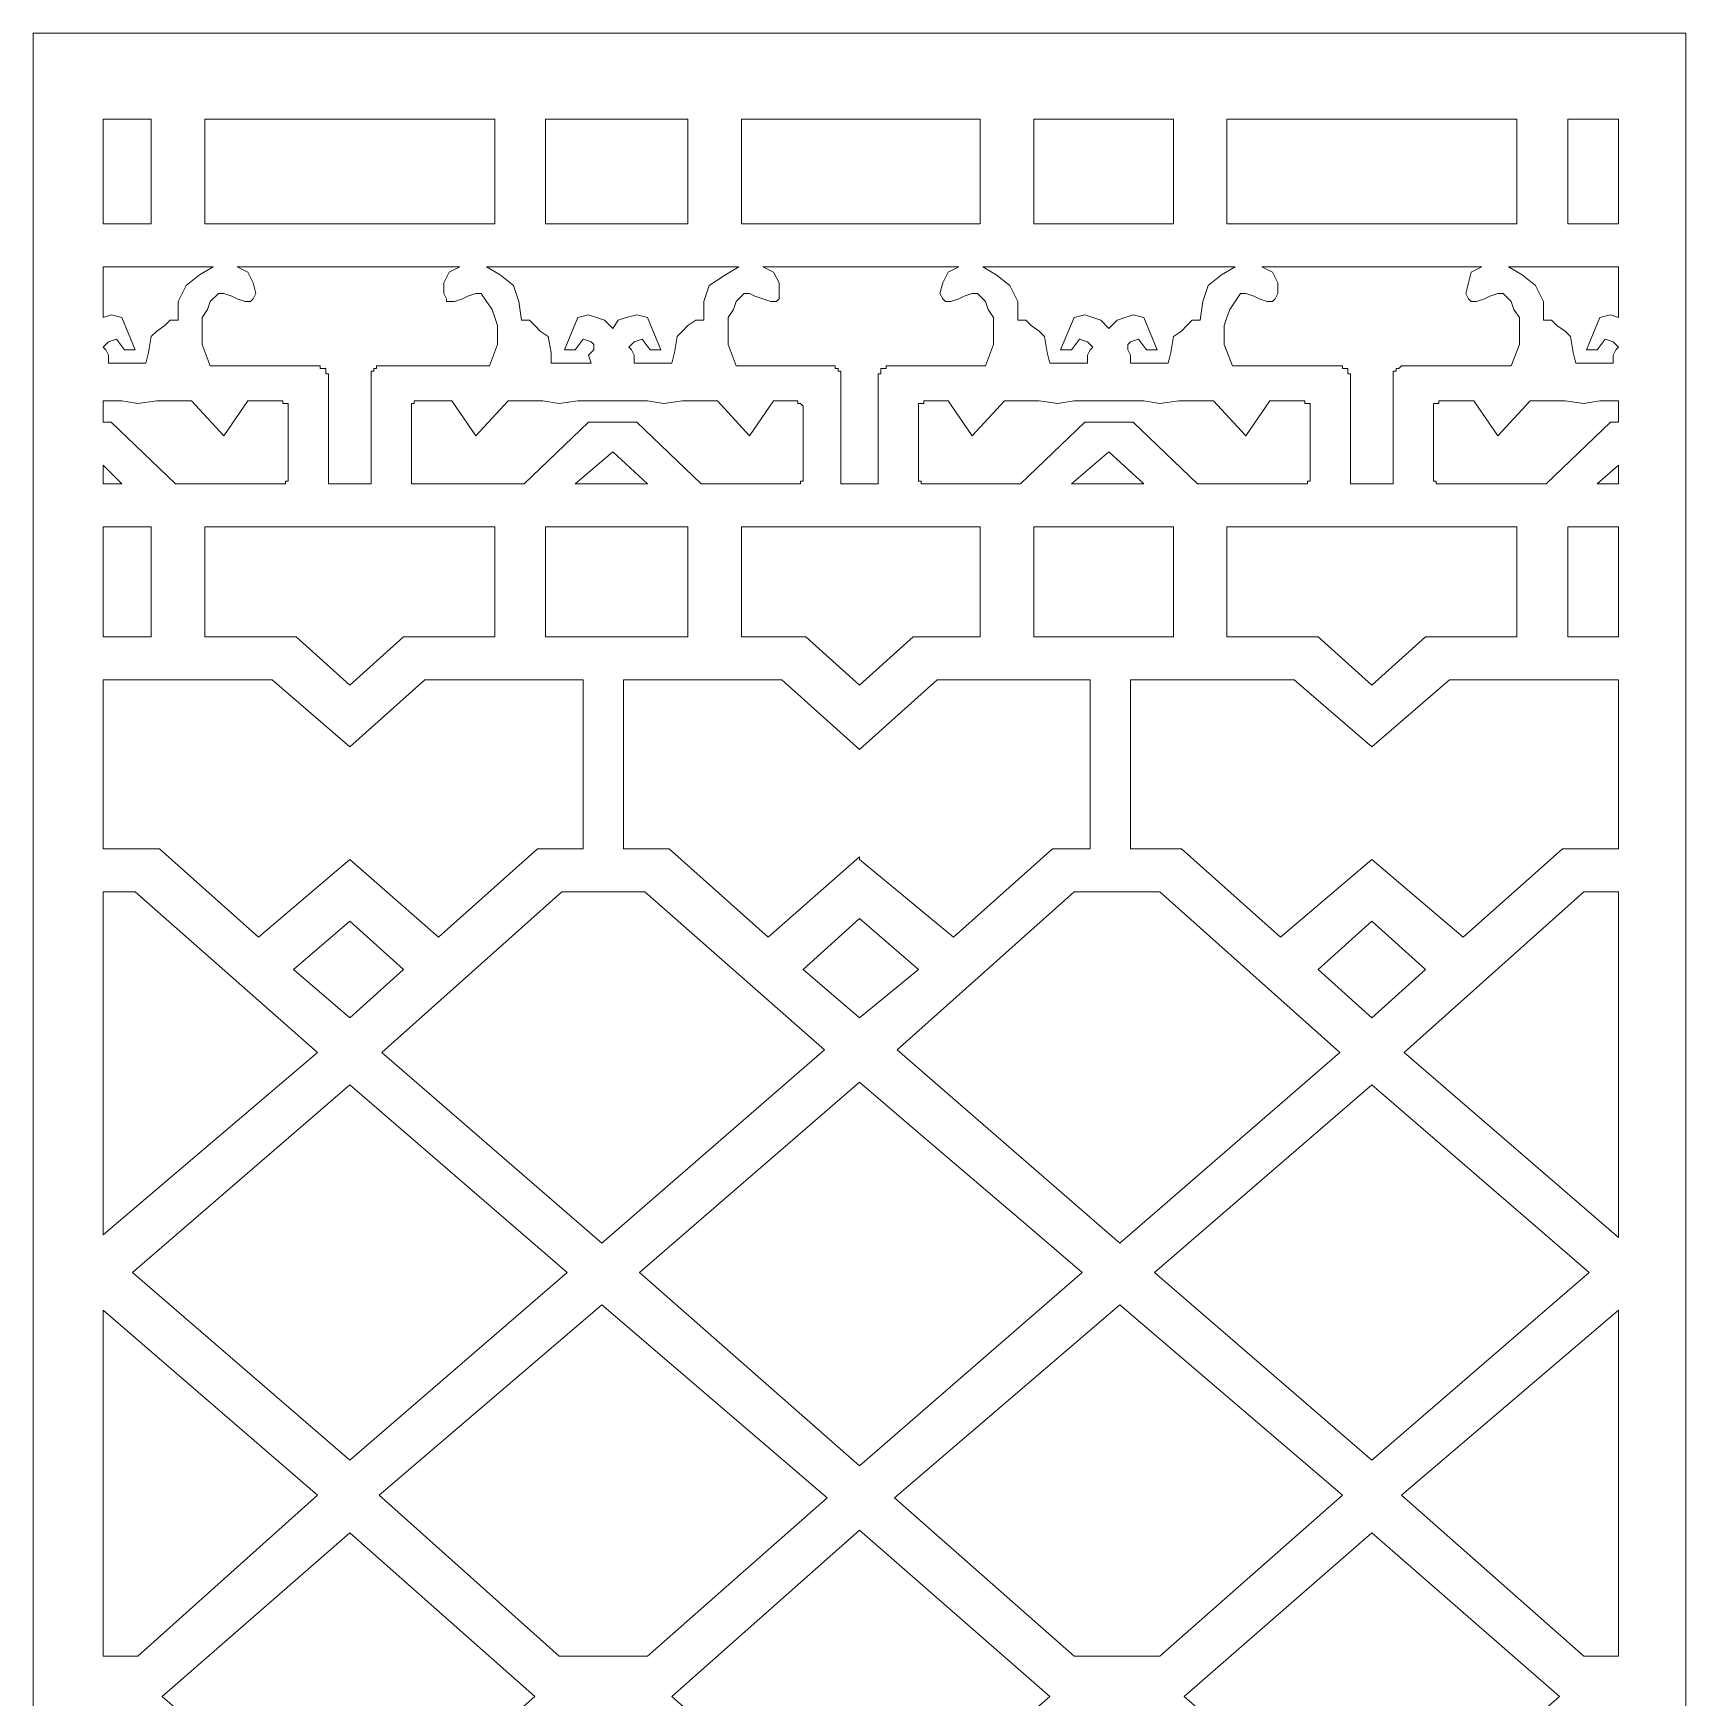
# Model space of a CAD drawing. Extents: x -66030 to 95157, y -13132 to 45879.
# Drawn here: x 49292 to 51698, y 34293 to 36716 of the extents above; entities that cross this region are included whole.
import ezdxf

# ---------------------------------------------------------------- set-up
doc = ezdxf.new("R2010")
doc.units = 0
doc.header["$LTSCALE"] = 100
doc.header["$MEASUREMENT"] = 0
doc.layers.get('0').update_dxf_attribs({"linetype": 'CONTINUOUS'})

msp = doc.modelspace()

# ---------------------------------------------------------------- linework, layer by layer
at = {"lineweight": 0}
for points in [[(51600.5, 36716.2), (51600.5, 36716.2), (51698.1, 36716.2), (51698.1, 31872.8), (51600.5, 31872.8), (51600.5, 31872.8), (51241.1, 31872.8), (51053.6, 31872.8), (50870.1, 31872.8), (50682.6, 31872.8), (50495.1, 31872.8), (50311.5, 31872.8), (50124, 31872.8), (49936.5, 31872.8), (49753, 31872.8), (49393.6, 31872.8), (49393.6, 31872.8), (49292.1, 31872.8), (49292.1, 36716.2), (49393.6, 36716.2), (49393.6, 36716.2), (50495.1, 36716.2), (50495.1, 36716.2), (51600.5, 36716.2)], [(49393.6, 36591.2), (49393.6, 36438.9), (49463.9, 36438.9), (49463.9, 36591.2), (49393.6, 36591.2)], [(49542, 36591.2), (49542, 36438.9), (49963.9, 36438.9), (49963.9, 36591.2), (49542, 36591.2)], [(50245.1, 36591.2), (50245.1, 36438.9), (50038.1, 36438.9), (50038.1, 36591.2), (50245.1, 36591.2)], [(50323.2, 36591.2), (50323.2, 36438.9), (50409.2, 36438.9), (50495.1, 36438.9), (50584.9, 36438.9), (50670.9, 36438.9), (50670.9, 36591.2), (50584.9, 36591.2), (50495.1, 36591.2), (50409.2, 36591.2), (50323.2, 36591.2)], [(50749, 36591.2), (50749, 36438.9), (50952.1, 36438.9), (50952.1, 36591.2), (50749, 36591.2)], [(51030.2, 36591.2), (51030.2, 36438.9), (51452.1, 36438.9), (51452.1, 36591.2), (51030.2, 36591.2)], [(51600.5, 36438.9), (51600.5, 36591.2), (51526.3, 36591.2), (51526.3, 36438.9), (51600.5, 36438.9)], [(49393.6, 36376.4), (49393.6, 36302.2), (49405.3, 36306.1), (49420.9, 36302.2), (49440.5, 36255.3), (49424.9, 36255.3), (49413.1, 36271), (49401.4, 36267), (49397.5, 36263.1), (49393.6, 36259.2), (49397.5, 36255.3), (49401.4, 36247.5), (49401.4, 36235.8), (49456.1, 36235.8), (49460, 36251.4), (49463.9, 36274.9), (49471.7, 36282.7), (49483.4, 36290.5), (49491.3, 36298.3), (49503, 36298.3), (49503, 36325.6), (49514.7, 36349.1), (49534.2, 36364.7), (49553.8, 36376.4), (49514.7, 36376.4), (49471.7, 36376.4), (49432.7, 36376.4), (49393.6, 36376.4)], [(49588.9, 36376.4), (49604.5, 36368.6), (49612.3, 36353), (49616.2, 36337.4), (49612.3, 36329.5), (49608.4, 36325.6), (49604.5, 36325.6), (49600.6, 36325.6), (49588.9, 36329.5), (49581.1, 36333.5), (49569.4, 36337.4), (49561.6, 36337.4), (49549.8, 36325.6), (49545.9, 36313.9), (49538.1, 36302.2), (49538.1, 36290.5), (49538.1, 36263.1), (49549.8, 36231.9), (49678.7, 36231.9), (49678.7, 36231.9), (49702.2, 36231.9), (49702.2, 36231.9), (49702.2, 36231.9), (49702.2, 36231.9), (49702.2, 36231.9), (49706.1, 36231.9), (49706.1, 36231.9), (49706.1, 36231.9), (49706.1, 36231.9), (49706.1, 36231.9), (49706.1, 36231.9), (49706.1, 36231.9), (49706.1, 36231.9), (49706.1, 36231.9), (49710, 36231.9), (49710, 36231.9), (49710, 36231.9), (49710, 36231.9), (49710, 36231.9), (49710, 36231.9), (49710, 36228), (49710, 36228), (49710, 36228), (49710, 36228), (49713.9, 36228), (49713.9, 36228), (49713.9, 36228), (49713.9, 36228), (49713.9, 36228), (49713.9, 36228), (49713.9, 36228), (49713.9, 36228), (49713.9, 36228), (49713.9, 36228), (49713.9, 36228), (49713.9, 36228), (49717.8, 36228), (49717.8, 36224.1), (49717.8, 36224.1), (49717.8, 36224.1), (49717.8, 36224.1), (49717.8, 36224.1), (49717.8, 36224.1), (49717.8, 36224.1), (49717.8, 36224.1), (49717.8, 36224.1), (49717.8, 36224.1), (49717.8, 36224.1), (49717.8, 36220.2), (49717.8, 36220.2), (49717.8, 36220.2), (49717.8, 36220.2), (49717.8, 36220.2), (49717.8, 36220.2), (49717.8, 36220.2), (49721.7, 36220.2), (49721.7, 36220.2), (49721.7, 36220.2), (49721.7, 36216.3), (49721.7, 36216.3), (49721.7, 36216.3), (49721.7, 36216.3), (49721.7, 36216.3), (49721.7, 36216.3), (49721.7, 36216.3), (49721.7, 36216.3), (49721.7, 36060), (49784.2, 36060), (49784.2, 36216.3), (49784.2, 36216.3), (49784.2, 36216.3), (49784.2, 36216.3), (49784.2, 36216.3), (49784.2, 36216.3), (49784.2, 36216.3), (49784.2, 36216.3), (49784.2, 36220.2), (49784.2, 36220.2), (49784.2, 36220.2), (49784.2, 36220.2), (49784.2, 36220.2), (49784.2, 36220.2), (49784.2, 36220.2), (49784.2, 36220.2), (49784.2, 36220.2), (49784.2, 36220.2), (49784.2, 36224.1), (49784.2, 36224.1), (49784.2, 36224.1), (49784.2, 36224.1), (49784.2, 36224.1), (49784.2, 36224.1), (49788.1, 36224.1), (49788.1, 36224.1), (49788.1, 36224.1), (49788.1, 36224.1), (49788.1, 36224.1), (49788.1, 36228), (49788.1, 36228), (49788.1, 36228), (49788.1, 36228), (49788.1, 36228), (49788.1, 36228), (49788.1, 36228), (49788.1, 36228), (49792, 36228), (49792, 36228), (49792, 36228), (49792, 36228), (49792, 36228), (49792, 36228), (49792, 36228), (49792, 36228), (49792, 36231.9), (49792, 36231.9), (49795.9, 36231.9), (49795.9, 36231.9), (49795.9, 36231.9), (49795.9, 36231.9), (49795.9, 36231.9), (49795.9, 36231.9), (49795.9, 36231.9), (49795.9, 36231.9), (49795.9, 36231.9), (49799.8, 36231.9), (49799.8, 36231.9), (49799.8, 36231.9), (49799.8, 36231.9), (49799.8, 36231.9), (49799.8, 36231.9), (49799.8, 36231.9), (49799.8, 36231.9), (49799.8, 36231.9), (49827.2, 36231.9), (49827.2, 36231.9), (49858.4, 36231.9), (49893.6, 36231.9), (49924.8, 36231.9), (49956.1, 36231.9), (49967.8, 36263.1), (49967.8, 36290.5), (49963.9, 36302.2), (49960, 36313.9), (49952.2, 36325.6), (49944.3, 36337.4), (49936.5, 36337.4), (49924.8, 36333.5), (49917, 36329.5), (49905.3, 36325.6), (49901.4, 36325.6), (49893.6, 36325.6), (49893.6, 36329.5), (49889.7, 36337.4), (49889.7, 36353), (49897.5, 36368.6), (49913.1, 36376.4), (49835, 36376.4), (49753, 36376.4), (49670.9, 36376.4), (49588.9, 36376.4)], [(49952.2, 36376.4), (49971.7, 36364.7), (49991.2, 36349.1), (49999, 36325.6), (50002.9, 36298.3), (50014.7, 36298.3), (50022.5, 36290.5), (50030.3, 36282.7), (50042, 36274.9), (50045.9, 36251.4), (50045.9, 36235.8), (50104.5, 36235.8), (50100.6, 36247.5), (50108.4, 36255.3), (50108.4, 36259.2), (50108.4, 36263.1), (50104.5, 36267), (50092.8, 36271), (50081.1, 36255.3), (50065.4, 36255.3), (50085, 36302.2), (50100.6, 36306.1), (50112.3, 36302.2), (50124, 36298.3), (50135.7, 36286.6), (50143.6, 36298.3), (50155.3, 36302.2), (50170.9, 36306.1), (50186.5, 36302.2), (50206, 36255.3), (50190.4, 36255.3), (50178.7, 36271), (50167, 36267), (50163.1, 36263.1), (50159.2, 36259.2), (50163.1, 36255.3), (50167, 36247.5), (50167, 36235.8), (50221.7, 36235.8), (50225.6, 36251.4), (50229.5, 36274.9), (50237.3, 36282.7), (50245.1, 36290.5), (50256.8, 36298.3), (50268.5, 36298.3), (50268.5, 36325.6), (50276.4, 36349.1), (50299.8, 36364.7), (50319.3, 36376.4), (50225.6, 36376.4), (50135.7, 36376.4), (50042, 36376.4), (49952.2, 36376.4)], [(50354.5, 36376.4), (50370.1, 36368.6), (50377.9, 36353), (50377.9, 36337.4), (50377.9, 36329.5), (50374, 36325.6), (50370.1, 36325.6), (50366.2, 36325.6), (50354.5, 36329.5), (50342.8, 36333.5), (50334.9, 36337.4), (50327.1, 36337.4), (50315.4, 36325.6), (50311.5, 36313.9), (50303.7, 36302.2), (50303.7, 36290.5), (50303.7, 36263.1), (50315.4, 36231.9), (50370.1, 36231.9), (50428.7, 36231.9), (50428.7, 36231.9), (50452.1, 36231.9), (50452.1, 36231.9), (50452.1, 36231.9), (50452.1, 36231.9), (50452.1, 36231.9), (50452.1, 36231.9), (50452.1, 36231.9), (50456, 36231.9), (50456, 36231.9), (50456, 36231.9), (50456, 36231.9), (50456, 36231.9), (50456, 36231.9), (50456, 36231.9), (50456, 36231.9), (50456, 36231.9), (50459.9, 36231.9), (50459.9, 36231.9), (50459.9, 36231.9), (50459.9, 36231.9), (50459.9, 36228), (50459.9, 36228), (50459.9, 36228), (50459.9, 36228), (50459.9, 36228), (50459.9, 36228), (50463.8, 36228), (50463.8, 36228), (50463.8, 36228), (50463.8, 36228), (50463.8, 36228), (50463.8, 36228), (50463.8, 36228), (50463.8, 36228), (50463.8, 36228), (50463.8, 36228), (50463.8, 36224.1), (50463.8, 36224.1), (50467.7, 36224.1), (50467.7, 36224.1), (50467.7, 36224.1), (50467.7, 36224.1), (50467.7, 36224.1), (50467.7, 36224.1), (50467.7, 36224.1), (50467.7, 36224.1), (50467.7, 36224.1), (50467.7, 36224.1), (50467.7, 36220.2), (50467.7, 36220.2), (50467.7, 36220.2), (50467.7, 36220.2), (50467.7, 36220.2), (50467.7, 36220.2), (50467.7, 36220.2), (50467.7, 36220.2), (50467.7, 36220.2), (50467.7, 36220.2), (50467.7, 36216.3), (50467.7, 36216.3), (50467.7, 36216.3), (50467.7, 36216.3), (50467.7, 36216.3), (50467.7, 36216.3), (50467.7, 36216.3), (50467.7, 36216.3), (50467.7, 36060), (50495.1, 36060), (50522.4, 36060), (50522.4, 36216.3), (50522.4, 36216.3), (50522.4, 36216.3), (50522.4, 36216.3), (50522.4, 36216.3), (50522.4, 36216.3), (50522.4, 36216.3), (50522.4, 36216.3), (50522.4, 36220.2), (50522.4, 36220.2), (50522.4, 36220.2), (50522.4, 36220.2), (50522.4, 36220.2), (50522.4, 36220.2), (50522.4, 36220.2), (50522.4, 36220.2), (50526.3, 36220.2), (50526.3, 36220.2), (50526.3, 36224.1), (50526.3, 36224.1), (50526.3, 36224.1), (50526.3, 36224.1), (50526.3, 36224.1), (50526.3, 36224.1), (50526.3, 36224.1), (50526.3, 36224.1), (50526.3, 36224.1), (50526.3, 36224.1), (50526.3, 36224.1), (50526.3, 36228), (50526.3, 36228), (50526.3, 36228), (50530.2, 36228), (50530.2, 36228), (50530.2, 36228), (50530.2, 36228), (50530.2, 36228), (50530.2, 36228), (50530.2, 36228), (50530.2, 36228), (50530.2, 36228), (50530.2, 36228), (50530.2, 36228), (50534.1, 36228), (50534.1, 36228), (50534.1, 36231.9), (50534.1, 36231.9), (50534.1, 36231.9), (50534.1, 36231.9), (50534.1, 36231.9), (50534.1, 36231.9), (50534.1, 36231.9), (50534.1, 36231.9), (50538.1, 36231.9), (50538.1, 36231.9), (50538.1, 36231.9), (50538.1, 36231.9), (50538.1, 36231.9), (50538.1, 36231.9), (50538.1, 36231.9), (50538.1, 36231.9), (50542, 36231.9), (50542, 36231.9), (50542, 36231.9), (50542, 36231.9), (50565.4, 36231.9), (50565.4, 36231.9), (50678.7, 36231.9), (50690.4, 36263.1), (50690.4, 36290.5), (50690.4, 36302.2), (50682.6, 36313.9), (50678.7, 36325.6), (50667, 36337.4), (50659.1, 36337.4), (50647.4, 36333.5), (50639.6, 36329.5), (50627.9, 36325.6), (50624, 36325.6), (50620.1, 36325.6), (50616.2, 36329.5), (50612.3, 36337.4), (50616.2, 36353), (50624, 36368.6), (50639.6, 36376.4), (50565.4, 36376.4), (50495.1, 36376.4), (50424.8, 36376.4), (50354.5, 36376.4)], [(50674.8, 36376.4), (50694.3, 36364.7), (50713.8, 36349.1), (50725.5, 36325.6), (50725.5, 36298.3), (50737.3, 36298.3), (50745.1, 36290.5), (50756.8, 36282.7), (50764.6, 36274.9), (50768.5, 36251.4), (50772.4, 36235.8), (50827.1, 36235.8), (50827.1, 36247.5), (50831, 36255.3), (50834.9, 36259.2), (50831, 36263.1), (50827.1, 36267), (50815.4, 36271), (50803.7, 36255.3), (50788, 36255.3), (50807.6, 36302.2), (50823.2, 36306.1), (50834.9, 36302.2), (50846.6, 36298.3), (50858.3, 36286.6), (50870.1, 36298.3), (50881.8, 36302.2), (50893.5, 36306.1), (50909.1, 36302.2), (50928.7, 36255.3), (50913, 36255.3), (50901.3, 36271), (50889.6, 36267), (50885.7, 36263.1), (50885.7, 36259.2), (50885.7, 36255.3), (50889.6, 36247.5), (50889.6, 36235.8), (50944.3, 36235.8), (50948.2, 36251.4), (50952.1, 36274.9), (50963.8, 36282.7), (50971.6, 36290.5), (50979.4, 36298.3), (50991.1, 36298.3), (50995.1, 36325.6), (51002.9, 36349.1), (51022.4, 36364.7), (51041.9, 36376.4), (50952.1, 36376.4), (50858.3, 36376.4), (50768.5, 36376.4), (50674.8, 36376.4)], [(51081, 36376.4), (51096.6, 36368.6), (51104.4, 36353), (51104.4, 36337.4), (51100.5, 36329.5), (51096.6, 36325.6), (51092.7, 36325.6), (51088.8, 36325.6), (51077.1, 36329.5), (51069.3, 36333.5), (51057.5, 36337.4), (51049.7, 36337.4), (51041.9, 36325.6), (51034.1, 36313.9), (51030.2, 36302.2), (51026.3, 36290.5), (51026.3, 36263.1), (51038, 36231.9), (51166.9, 36231.9), (51166.9, 36231.9), (51190.4, 36231.9), (51190.4, 36231.9), (51190.4, 36231.9), (51194.3, 36231.9), (51194.3, 36231.9), (51194.3, 36231.9), (51194.3, 36231.9), (51194.3, 36231.9), (51194.3, 36231.9), (51194.3, 36231.9), (51194.3, 36231.9), (51194.3, 36231.9), (51198.2, 36231.9), (51198.2, 36231.9), (51198.2, 36231.9), (51198.2, 36231.9), (51198.2, 36231.9), (51198.2, 36231.9), (51198.2, 36231.9), (51198.2, 36231.9), (51198.2, 36228), (51202.1, 36228), (51202.1, 36228), (51202.1, 36228), (51202.1, 36228), (51202.1, 36228), (51202.1, 36228), (51202.1, 36228), (51202.1, 36228), (51202.1, 36228), (51202.1, 36228), (51202.1, 36228), (51206, 36228), (51206, 36228), (51206, 36228), (51206, 36228), (51206, 36228), (51206, 36224.1), (51206, 36224.1), (51206, 36224.1), (51206, 36224.1), (51206, 36224.1), (51206, 36224.1), (51206, 36224.1), (51206, 36224.1), (51206, 36224.1), (51206, 36224.1), (51206, 36224.1), (51206, 36220.2), (51209.9, 36220.2), (51209.9, 36220.2), (51209.9, 36220.2), (51209.9, 36220.2), (51209.9, 36220.2), (51209.9, 36220.2), (51209.9, 36220.2), (51209.9, 36220.2), (51209.9, 36220.2), (51209.9, 36216.3), (51209.9, 36216.3), (51209.9, 36216.3), (51209.9, 36216.3), (51209.9, 36216.3), (51209.9, 36216.3), (51209.9, 36216.3), (51209.9, 36216.3), (51209.9, 36060), (51272.4, 36060), (51272.4, 36216.3), (51272.4, 36216.3), (51272.4, 36216.3), (51272.4, 36216.3), (51272.4, 36216.3), (51272.4, 36216.3), (51272.4, 36216.3), (51272.4, 36216.3), (51272.4, 36220.2), (51272.4, 36220.2), (51272.4, 36220.2), (51272.4, 36220.2), (51272.4, 36220.2), (51272.4, 36220.2), (51272.4, 36220.2), (51272.4, 36220.2), (51272.4, 36220.2), (51272.4, 36220.2), (51272.4, 36224.1), (51276.3, 36224.1), (51276.3, 36224.1), (51276.3, 36224.1), (51276.3, 36224.1), (51276.3, 36224.1), (51276.3, 36224.1), (51276.3, 36224.1), (51276.3, 36224.1), (51276.3, 36224.1), (51276.3, 36224.1), (51276.3, 36228), (51276.3, 36228), (51276.3, 36228), (51276.3, 36228), (51276.3, 36228), (51280.2, 36228), (51280.2, 36228), (51280.2, 36228), (51280.2, 36228), (51280.2, 36228), (51280.2, 36228), (51280.2, 36228), (51280.2, 36228), (51280.2, 36228), (51280.2, 36228), (51280.2, 36228), (51284.1, 36231.9), (51284.1, 36231.9), (51284.1, 36231.9), (51284.1, 36231.9), (51284.1, 36231.9), (51284.1, 36231.9), (51284.1, 36231.9), (51284.1, 36231.9), (51284.1, 36231.9), (51288, 36231.9), (51288, 36231.9), (51288, 36231.9), (51288, 36231.9), (51288, 36231.9), (51288, 36231.9), (51288, 36231.9), (51288, 36231.9), (51288, 36231.9), (51288, 36231.9), (51288, 36231.9), (51315.3, 36231.9), (51315.3, 36231.9), (51346.6, 36231.9), (51381.7, 36231.9), (51413, 36231.9), (51444.2, 36231.9), (51456, 36263.1), (51456, 36290.5), (51456, 36302.2), (51448.1, 36313.9), (51444.2, 36325.6), (51432.5, 36337.4), (51424.7, 36337.4), (51413, 36333.5), (51405.2, 36329.5), (51393.5, 36325.6), (51389.6, 36325.6), (51385.7, 36325.6), (51381.7, 36329.5), (51377.8, 36337.4), (51381.7, 36353), (51385.7, 36368.6), (51401.3, 36376.4), (51323.2, 36376.4), (51241.1, 36376.4), (51159.1, 36376.4), (51081, 36376.4)], [(51600.5, 36302.2), (51600.5, 36376.4), (51561.4, 36376.4), (51518.5, 36376.4), (51479.4, 36376.4), (51440.3, 36376.4), (51459.9, 36364.7), (51479.4, 36349.1), (51491.1, 36325.6), (51491.1, 36298.3), (51502.8, 36298.3), (51510.6, 36290.5), (51522.4, 36282.7), (51530.2, 36274.9), (51534.1, 36251.4), (51538, 36235.8), (51592.7, 36235.8), (51592.7, 36247.5), (51596.6, 36255.3), (51600.5, 36259.2), (51596.6, 36263.1), (51592.7, 36267), (51580.9, 36271), (51569.2, 36255.3), (51553.6, 36255.3), (51573.1, 36302.2), (51588.8, 36306.1), (51600.5, 36302.2)], [(49393.6, 36181.1), (49393.6, 36149.9), (49405.3, 36149.9), (49499.1, 36060), (49647.5, 36060), (49647.5, 36060), (49647.5, 36060), (49647.5, 36060), (49647.5, 36060), (49651.4, 36060), (49651.4, 36060), (49651.4, 36060), (49651.4, 36060), (49651.4, 36060), (49651.4, 36060), (49651.4, 36060), (49651.4, 36060), (49651.4, 36060), (49651.4, 36060), (49651.4, 36060), (49655.3, 36060), (49655.3, 36060), (49655.3, 36060), (49655.3, 36060), (49655.3, 36060), (49655.3, 36060), (49655.3, 36060), (49655.3, 36060), (49655.3, 36060), (49655.3, 36060), (49655.3, 36060), (49655.3, 36060), (49655.3, 36060), (49659.2, 36060), (49659.2, 36060), (49659.2, 36060), (49659.2, 36060), (49659.2, 36060), (49659.2, 36060), (49659.2, 36060), (49659.2, 36060), (49659.2, 36063.9), (49659.2, 36063.9), (49659.2, 36063.9), (49659.2, 36063.9), (49659.2, 36063.9), (49659.2, 36063.9), (49659.2, 36063.9), (49659.2, 36063.9), (49659.2, 36063.9), (49659.2, 36063.9), (49659.2, 36063.9), (49663.1, 36063.9), (49663.1, 36063.9), (49663.1, 36063.9), (49663.1, 36063.9), (49663.1, 36063.9), (49663.1, 36063.9), (49663.1, 36063.9), (49663.1, 36063.9), (49663.1, 36063.9), (49663.1, 36063.9), (49663.1, 36063.9), (49663.1, 36063.9), (49663.1, 36063.9), (49663.1, 36063.9), (49663.1, 36063.9), (49663.1, 36067.8), (49663.1, 36067.8), (49663.1, 36173.3), (49663.1, 36173.3), (49663.1, 36173.3), (49663.1, 36173.3), (49663.1, 36173.3), (49663.1, 36173.3), (49663.1, 36173.3), (49663.1, 36173.3), (49663.1, 36173.3), (49663.1, 36173.3), (49663.1, 36173.3), (49663.1, 36177.2), (49663.1, 36177.2), (49663.1, 36177.2), (49663.1, 36177.2), (49663.1, 36177.2), (49663.1, 36177.2), (49659.2, 36177.2), (49659.2, 36177.2), (49659.2, 36177.2), (49659.2, 36177.2), (49659.2, 36177.2), (49659.2, 36177.2), (49659.2, 36177.2), (49659.2, 36177.2), (49659.2, 36177.2), (49659.2, 36177.2), (49659.2, 36177.2), (49659.2, 36177.2), (49659.2, 36177.2), (49659.2, 36177.2), (49659.2, 36177.2), (49659.2, 36177.2), (49659.2, 36177.2), (49659.2, 36177.2), (49659.2, 36177.2), (49655.3, 36177.2), (49655.3, 36177.2), (49655.3, 36177.2), (49655.3, 36177.2), (49655.3, 36177.2), (49655.3, 36177.2), (49655.3, 36181.1), (49655.3, 36181.1), (49655.3, 36181.1), (49655.3, 36181.1), (49655.3, 36181.1), (49655.3, 36181.1), (49655.3, 36181.1), (49651.4, 36181.1), (49651.4, 36181.1), (49651.4, 36181.1), (49651.4, 36181.1), (49651.4, 36181.1), (49651.4, 36181.1), (49651.4, 36181.1), (49651.4, 36181.1), (49651.4, 36181.1), (49651.4, 36181.1), (49651.4, 36181.1), (49647.5, 36181.1), (49647.5, 36181.1), (49647.5, 36181.1), (49647.5, 36181.1), (49647.5, 36181.1), (49647.5, 36181.1), (49643.6, 36181.1), (49624.1, 36181.1), (49604.5, 36181.1), (49569.4, 36130.3), (49522.5, 36181.1), (49495.2, 36181.1), (49471.7, 36181.1), (49444.4, 36177.2), (49420.9, 36181.1), (49409.2, 36181.1), (49393.6, 36181.1)], [(50370.1, 36181.1), (50334.9, 36130.3), (50288.1, 36181.1), (50237.3, 36181.1), (50210, 36177.2), (50186.5, 36181.1), (50085, 36181.1), (50057.6, 36177.2), (50034.2, 36181.1), (49983.4, 36181.1), (49936.5, 36130.3), (49901.4, 36181.1), (49874, 36181.1), (49874, 36181.1), (49874, 36181.1), (49870.1, 36181.1), (49870.1, 36181.1), (49870.1, 36181.1), (49866.2, 36181.1), (49866.2, 36181.1), (49866.2, 36181.1), (49866.2, 36181.1), (49862.3, 36181.1), (49862.3, 36181.1), (49862.3, 36181.1), (49862.3, 36181.1), (49858.4, 36181.1), (49858.4, 36181.1), (49858.4, 36181.1), (49854.5, 36181.1), (49854.5, 36181.1), (49854.5, 36181.1), (49854.5, 36181.1), (49854.5, 36181.1), (49854.5, 36181.1), (49854.5, 36181.1), (49854.5, 36181.1), (49854.5, 36181.1), (49854.5, 36181.1), (49850.6, 36181.1), (49850.6, 36181.1), (49850.6, 36181.1), (49850.6, 36181.1), (49850.6, 36181.1), (49850.6, 36181.1), (49850.6, 36181.1), (49850.6, 36181.1), (49850.6, 36181.1), (49850.6, 36181.1), (49850.6, 36181.1), (49850.6, 36181.1), (49846.7, 36181.1), (49846.7, 36177.2), (49846.7, 36177.2), (49846.7, 36177.2), (49846.7, 36177.2), (49846.7, 36177.2), (49846.7, 36177.2), (49846.7, 36177.2), (49846.7, 36177.2), (49846.7, 36177.2), (49846.7, 36177.2), (49846.7, 36177.2), (49846.7, 36177.2), (49846.7, 36177.2), (49842.8, 36177.2), (49842.8, 36177.2), (49842.8, 36177.2), (49842.8, 36177.2), (49842.8, 36177.2), (49842.8, 36177.2), (49842.8, 36177.2), (49842.8, 36177.2), (49842.8, 36177.2), (49842.8, 36177.2), (49842.8, 36177.2), (49842.8, 36177.2), (49842.8, 36177.2), (49842.8, 36177.2), (49842.8, 36177.2), (49842.8, 36177.2), (49842.8, 36177.2), (49842.8, 36177.2), (49842.8, 36173.3), (49842.8, 36173.3), (49842.8, 36173.3), (49842.8, 36173.3), (49842.8, 36173.3), (49842.8, 36173.3), (49842.8, 36173.3), (49842.8, 36173.3), (49842.8, 36173.3), (49842.8, 36173.3), (49842.8, 36173.3), (49842.8, 36067.8), (49842.8, 36067.8), (49842.8, 36063.9), (49842.8, 36063.9), (49842.8, 36063.9), (49842.8, 36063.9), (49842.8, 36063.9), (49842.8, 36063.9), (49842.8, 36063.9), (49842.8, 36063.9), (49842.8, 36063.9), (49842.8, 36063.9), (49842.8, 36063.9), (49842.8, 36063.9), (49842.8, 36063.9), (49842.8, 36063.9), (49842.8, 36063.9), (49842.8, 36063.9), (49842.8, 36063.9), (49842.8, 36063.9), (49842.8, 36063.9), (49842.8, 36063.9), (49842.8, 36063.9), (49842.8, 36063.9), (49842.8, 36063.9), (49842.8, 36063.9), (49842.8, 36063.9), (49842.8, 36063.9), (49842.8, 36060), (49846.7, 36060), (49846.7, 36060), (49846.7, 36060), (49846.7, 36060), (49846.7, 36060), (49846.7, 36060), (49846.7, 36060), (49846.7, 36060), (49846.7, 36060), (49846.7, 36060), (49846.7, 36060), (49846.7, 36060), (49846.7, 36060), (49846.7, 36060), (49850.6, 36060), (49850.6, 36060), (49850.6, 36060), (49850.6, 36060), (49850.6, 36060), (49850.6, 36060), (49850.6, 36060), (49850.6, 36060), (49850.6, 36060), (49850.6, 36060), (49850.6, 36060), (49850.6, 36060), (49854.5, 36060), (49854.5, 36060), (49854.5, 36060), (49854.5, 36060), (49854.5, 36060), (49854.5, 36060), (49854.5, 36060), (49854.5, 36060), (49854.5, 36060), (49854.5, 36060), (50006.8, 36060), (50100.6, 36149.9), (50170.9, 36149.9), (50264.6, 36060), (50397.4, 36060), (50397.4, 36060), (50397.4, 36060), (50397.4, 36060), (50397.4, 36060), (50397.4, 36060), (50397.4, 36060), (50401.3, 36060), (50401.3, 36060), (50401.3, 36060), (50401.3, 36060), (50401.3, 36060), (50401.3, 36060), (50401.3, 36060), (50401.3, 36060), (50401.3, 36060), (50401.3, 36060), (50401.3, 36060), (50405.3, 36060), (50405.3, 36060), (50405.3, 36060), (50405.3, 36060), (50405.3, 36060), (50405.3, 36060), (50405.3, 36060), (50405.3, 36060), (50405.3, 36060), (50405.3, 36060), (50405.3, 36060), (50405.3, 36060), (50405.3, 36060), (50405.3, 36060), (50409.2, 36060), (50409.2, 36060), (50409.2, 36060), (50409.2, 36060), (50409.2, 36060), (50409.2, 36063.9), (50409.2, 36063.9), (50409.2, 36063.9), (50409.2, 36063.9), (50409.2, 36063.9), (50409.2, 36063.9), (50409.2, 36063.9), (50409.2, 36063.9), (50409.2, 36063.9), (50409.2, 36063.9), (50409.2, 36063.9), (50409.2, 36063.9), (50409.2, 36063.9), (50409.2, 36063.9), (50409.2, 36063.9), (50409.2, 36063.9), (50409.2, 36063.9), (50413.1, 36063.9), (50413.1, 36063.9), (50413.1, 36063.9), (50413.1, 36063.9), (50413.1, 36063.9), (50413.1, 36063.9), (50413.1, 36063.9), (50413.1, 36063.9), (50413.1, 36063.9), (50413.1, 36067.8), (50413.1, 36067.8), (50413.1, 36173.3), (50413.1, 36173.3), (50413.1, 36173.3), (50413.1, 36173.3), (50413.1, 36173.3), (50413.1, 36173.3), (50413.1, 36173.3), (50413.1, 36173.3), (50413.1, 36173.3), (50413.1, 36173.3), (50413.1, 36173.3), (50409.2, 36177.2), (50409.2, 36177.2), (50409.2, 36177.2), (50409.2, 36177.2), (50409.2, 36177.2), (50409.2, 36177.2), (50409.2, 36177.2), (50409.2, 36177.2), (50409.2, 36177.2), (50409.2, 36177.2), (50409.2, 36177.2), (50409.2, 36177.2), (50409.2, 36177.2), (50409.2, 36177.2), (50409.2, 36177.2), (50409.2, 36177.2), (50409.2, 36177.2), (50409.2, 36177.2), (50409.2, 36177.2), (50409.2, 36177.2), (50409.2, 36177.2), (50409.2, 36177.2), (50405.3, 36177.2), (50405.3, 36177.2), (50405.3, 36177.2), (50405.3, 36177.2), (50405.3, 36177.2), (50405.3, 36177.2), (50405.3, 36177.2), (50405.3, 36177.2), (50405.3, 36177.2), (50405.3, 36181.1), (50405.3, 36181.1), (50405.3, 36181.1), (50405.3, 36181.1), (50405.3, 36181.1), (50401.3, 36181.1), (50401.3, 36181.1), (50401.3, 36181.1), (50401.3, 36181.1), (50401.3, 36181.1), (50401.3, 36181.1), (50401.3, 36181.1), (50401.3, 36181.1), (50401.3, 36181.1), (50401.3, 36181.1), (50401.3, 36181.1), (50370.1, 36181.1), (50370.1, 36181.1), (50370.1, 36181.1), (50370.1, 36181.1)], [(51092.7, 36181.1), (51057.5, 36130.3), (51010.7, 36181.1), (50987.2, 36181.1), (50959.9, 36181.1), (50932.6, 36177.2), (50909.1, 36181.1), (50858.3, 36181.1), (50807.6, 36181.1), (50784.1, 36177.2), (50756.8, 36181.1), (50733.4, 36181.1), (50706, 36181.1), (50659.1, 36130.3), (50624, 36181.1), (50612.3, 36181.1), (50600.6, 36181.1), (50600.6, 36181.1), (50600.6, 36181.1), (50596.6, 36181.1), (50596.6, 36181.1), (50596.6, 36181.1), (50596.6, 36181.1), (50596.6, 36181.1), (50596.6, 36181.1), (50592.7, 36181.1), (50592.7, 36181.1), (50592.7, 36181.1), (50592.7, 36181.1), (50592.7, 36181.1), (50592.7, 36181.1), (50592.7, 36181.1), (50592.7, 36181.1), (50592.7, 36181.1), (50592.7, 36181.1), (50588.8, 36181.1), (50588.8, 36181.1), (50588.8, 36181.1), (50588.8, 36181.1), (50588.8, 36181.1), (50588.8, 36181.1), (50588.8, 36181.1), (50588.8, 36181.1), (50588.8, 36181.1), (50588.8, 36177.2), (50588.8, 36177.2), (50588.8, 36177.2), (50588.8, 36177.2), (50584.9, 36177.2), (50584.9, 36177.2), (50584.9, 36177.2), (50584.9, 36177.2), (50584.9, 36177.2), (50584.9, 36177.2), (50584.9, 36177.2), (50584.9, 36177.2), (50584.9, 36177.2), (50584.9, 36177.2), (50584.9, 36177.2), (50584.9, 36177.2), (50584.9, 36177.2), (50584.9, 36177.2), (50584.9, 36177.2), (50584.9, 36177.2), (50584.9, 36177.2), (50581, 36177.2), (50581, 36177.2), (50581, 36177.2), (50581, 36177.2), (50581, 36177.2), (50581, 36177.2), (50581, 36177.2), (50581, 36177.2), (50581, 36177.2), (50581, 36177.2), (50581, 36173.3), (50581, 36173.3), (50581, 36173.3), (50581, 36173.3), (50581, 36173.3), (50581, 36173.3), (50581, 36173.3), (50581, 36173.3), (50581, 36173.3), (50581, 36173.3), (50581, 36173.3), (50581, 36067.8), (50581, 36067.8), (50581, 36063.9), (50581, 36063.9), (50581, 36063.9), (50581, 36063.9), (50581, 36063.9), (50581, 36063.9), (50581, 36063.9), (50581, 36063.9), (50581, 36063.9), (50581, 36063.9), (50581, 36063.9), (50581, 36063.9), (50581, 36063.9), (50581, 36063.9), (50581, 36063.9), (50581, 36063.9), (50581, 36063.9), (50581, 36063.9), (50581, 36063.9), (50584.9, 36063.9), (50584.9, 36063.9), (50584.9, 36063.9), (50584.9, 36063.9), (50584.9, 36063.9), (50584.9, 36063.9), (50584.9, 36063.9), (50584.9, 36060), (50584.9, 36060), (50584.9, 36060), (50584.9, 36060), (50584.9, 36060), (50584.9, 36060), (50584.9, 36060), (50584.9, 36060), (50584.9, 36060), (50584.9, 36060), (50588.8, 36060), (50588.8, 36060), (50588.8, 36060), (50588.8, 36060), (50588.8, 36060), (50588.8, 36060), (50588.8, 36060), (50588.8, 36060), (50588.8, 36060), (50588.8, 36060), (50588.8, 36060), (50588.8, 36060), (50588.8, 36060), (50592.7, 36060), (50592.7, 36060), (50592.7, 36060), (50592.7, 36060), (50592.7, 36060), (50592.7, 36060), (50592.7, 36060), (50592.7, 36060), (50592.7, 36060), (50592.7, 36060), (50596.6, 36060), (50596.6, 36060), (50596.6, 36060), (50596.6, 36060), (50729.4, 36060), (50823.2, 36149.9), (50893.5, 36149.9), (50987.2, 36060), (51135.7, 36060), (51135.7, 36060), (51135.7, 36060), (51139.6, 36060), (51139.6, 36060), (51139.6, 36060), (51139.6, 36060), (51139.6, 36060), (51139.6, 36060), (51139.6, 36060), (51139.6, 36060), (51139.6, 36060), (51139.6, 36060), (51139.6, 36060), (51143.5, 36060), (51143.5, 36060), (51143.5, 36060), (51143.5, 36060), (51143.5, 36060), (51143.5, 36060), (51143.5, 36060), (51143.5, 36060), (51143.5, 36060), (51143.5, 36060), (51143.5, 36060), (51143.5, 36060), (51147.4, 36060), (51147.4, 36060), (51147.4, 36060), (51147.4, 36060), (51147.4, 36060), (51147.4, 36060), (51147.4, 36060), (51147.4, 36060), (51147.4, 36060), (51147.4, 36060), (51147.4, 36060), (51147.4, 36063.9), (51147.4, 36063.9), (51147.4, 36063.9), (51147.4, 36063.9), (51147.4, 36063.9), (51147.4, 36063.9), (51151.3, 36063.9), (51151.3, 36063.9), (51151.3, 36063.9), (51151.3, 36063.9), (51151.3, 36063.9), (51151.3, 36063.9), (51151.3, 36063.9), (51151.3, 36063.9), (51151.3, 36063.9), (51151.3, 36063.9), (51151.3, 36063.9), (51151.3, 36063.9), (51151.3, 36063.9), (51151.3, 36063.9), (51151.3, 36063.9), (51151.3, 36063.9), (51151.3, 36063.9), (51151.3, 36063.9), (51151.3, 36063.9), (51151.3, 36063.9), (51151.3, 36067.8), (51151.3, 36067.8), (51151.3, 36173.3), (51151.3, 36173.3), (51151.3, 36173.3), (51151.3, 36173.3), (51151.3, 36173.3), (51151.3, 36173.3), (51151.3, 36173.3), (51151.3, 36173.3), (51151.3, 36173.3), (51151.3, 36173.3), (51151.3, 36173.3), (51151.3, 36177.2), (51151.3, 36177.2), (51151.3, 36177.2), (51151.3, 36177.2), (51151.3, 36177.2), (51151.3, 36177.2), (51151.3, 36177.2), (51151.3, 36177.2), (51151.3, 36177.2), (51151.3, 36177.2), (51151.3, 36177.2), (51147.4, 36177.2), (51147.4, 36177.2), (51147.4, 36177.2), (51147.4, 36177.2), (51147.4, 36177.2), (51147.4, 36177.2), (51147.4, 36177.2), (51147.4, 36177.2), (51147.4, 36177.2), (51147.4, 36177.2), (51147.4, 36177.2), (51147.4, 36177.2), (51147.4, 36177.2), (51147.4, 36177.2), (51147.4, 36177.2), (51147.4, 36177.2), (51147.4, 36177.2), (51143.5, 36177.2), (51143.5, 36177.2), (51143.5, 36177.2), (51143.5, 36181.1), (51143.5, 36181.1), (51143.5, 36181.1), (51143.5, 36181.1), (51143.5, 36181.1), (51143.5, 36181.1), (51143.5, 36181.1), (51143.5, 36181.1), (51143.5, 36181.1), (51139.6, 36181.1), (51139.6, 36181.1), (51139.6, 36181.1), (51139.6, 36181.1), (51139.6, 36181.1), (51139.6, 36181.1), (51139.6, 36181.1), (51139.6, 36181.1), (51139.6, 36181.1), (51139.6, 36181.1), (51139.6, 36181.1), (51135.7, 36181.1), (51135.7, 36181.1), (51135.7, 36181.1), (51135.7, 36181.1), (51135.7, 36181.1), (51112.2, 36181.1), (51092.7, 36181.1)], [(51600.5, 36149.9), (51600.5, 36181.1), (51573.1, 36181.1), (51549.7, 36177.2), (51522.4, 36181.1), (51471.6, 36181.1), (51424.7, 36130.3), (51389.6, 36181.1), (51362.2, 36181.1), (51362.2, 36181.1), (51362.2, 36181.1), (51358.3, 36181.1), (51358.3, 36181.1), (51358.3, 36181.1), (51358.3, 36181.1), (51354.4, 36181.1), (51354.4, 36181.1), (51354.4, 36181.1), (51354.4, 36181.1), (51350.5, 36181.1), (51350.5, 36181.1), (51350.5, 36181.1), (51346.6, 36181.1), (51346.6, 36181.1), (51346.6, 36181.1), (51346.6, 36181.1), (51346.6, 36181.1), (51342.7, 36181.1), (51342.7, 36181.1), (51342.7, 36181.1), (51342.7, 36181.1), (51342.7, 36181.1), (51342.7, 36181.1), (51342.7, 36181.1), (51342.7, 36181.1), (51342.7, 36181.1), (51342.7, 36181.1), (51338.8, 36181.1), (51338.8, 36181.1), (51338.8, 36181.1), (51338.8, 36181.1), (51338.8, 36181.1), (51338.8, 36181.1), (51338.8, 36181.1), (51338.8, 36181.1), (51338.8, 36181.1), (51338.8, 36181.1), (51338.8, 36181.1), (51338.8, 36177.2), (51338.8, 36177.2), (51334.9, 36177.2), (51334.9, 36177.2), (51334.9, 36177.2), (51334.9, 36177.2), (51334.9, 36177.2), (51334.9, 36177.2), (51334.9, 36177.2), (51334.9, 36177.2), (51334.9, 36177.2), (51334.9, 36177.2), (51334.9, 36177.2), (51334.9, 36177.2), (51334.9, 36177.2), (51334.9, 36177.2), (51334.9, 36177.2), (51331, 36177.2), (51331, 36177.2), (51331, 36177.2), (51331, 36177.2), (51331, 36177.2), (51331, 36177.2), (51331, 36177.2), (51331, 36177.2), (51331, 36177.2), (51331, 36177.2), (51331, 36177.2), (51331, 36177.2), (51331, 36177.2), (51331, 36177.2), (51331, 36173.3), (51331, 36173.3), (51331, 36173.3), (51331, 36173.3), (51331, 36173.3), (51331, 36173.3), (51331, 36173.3), (51331, 36173.3), (51331, 36173.3), (51331, 36173.3), (51331, 36173.3), (51331, 36067.8), (51331, 36067.8), (51331, 36063.9), (51331, 36063.9), (51331, 36063.9), (51331, 36063.9), (51331, 36063.9), (51331, 36063.9), (51331, 36063.9), (51331, 36063.9), (51331, 36063.9), (51331, 36063.9), (51331, 36063.9), (51331, 36063.9), (51331, 36063.9), (51331, 36063.9), (51331, 36063.9), (51331, 36063.9), (51331, 36063.9), (51331, 36063.9), (51331, 36063.9), (51331, 36063.9), (51331, 36063.9), (51331, 36063.9), (51331, 36063.9), (51334.9, 36063.9), (51334.9, 36063.9), (51334.9, 36063.9), (51334.9, 36060), (51334.9, 36060), (51334.9, 36060), (51334.9, 36060), (51334.9, 36060), (51334.9, 36060), (51334.9, 36060), (51334.9, 36060), (51334.9, 36060), (51334.9, 36060), (51334.9, 36060), (51334.9, 36060), (51338.8, 36060), (51338.8, 36060), (51338.8, 36060), (51338.8, 36060), (51338.8, 36060), (51338.8, 36060), (51338.8, 36060), (51338.8, 36060), (51338.8, 36060), (51338.8, 36060), (51338.8, 36060), (51338.8, 36060), (51338.8, 36060), (51342.7, 36060), (51342.7, 36060), (51342.7, 36060), (51342.7, 36060), (51342.7, 36060), (51342.7, 36060), (51342.7, 36060), (51342.7, 36060), (51342.7, 36060), (51342.7, 36060), (51346.6, 36060), (51346.6, 36060), (51495, 36060), (51588.8, 36149.9), (51600.5, 36149.9)], [(50135.7, 36106.9), (50186.5, 36060), (50186.5, 36060), (50135.7, 36060), (50135.7, 36060), (50081.1, 36060), (50081.1, 36060), (50135.7, 36106.9), (50135.7, 36106.9)], [(50858.3, 36106.9), (50858.3, 36106.9), (50803.7, 36060), (50803.7, 36060), (50858.3, 36060), (50858.3, 36060), (50858.3, 36060), (50909.1, 36060), (50909.1, 36060), (50858.3, 36106.9), (50858.3, 36106.9)], [(49393.6, 36087.4), (49393.6, 36060), (49420.9, 36060), (49420.9, 36060), (49393.6, 36087.4)], [(51600.5, 36060), (51600.5, 36087.4), (51569.2, 36060), (51569.2, 36060), (51600.5, 36060)], [(49393.6, 35997.5), (49393.6, 35837.4), (49463.9, 35837.4), (49463.9, 35997.5), (49393.6, 35997.5)], [(49753, 35997.5), (49542, 35997.5), (49542, 35837.4), (49674.8, 35837.4), (49674.8, 35837.4), (49674.8, 35837.4), (49753, 35767.1), (49831.1, 35837.4), (49831.1, 35837.4), (49831.1, 35837.4), (49963.9, 35837.4), (49963.9, 35997.5), (49753, 35997.5)], [(50038.1, 35997.5), (50245.1, 35997.5), (50245.1, 35837.4), (50038.1, 35837.4), (50038.1, 35997.5)], [(50323.2, 35997.5), (50323.2, 35837.4), (50417, 35837.4), (50417, 35837.4), (50417, 35837.4), (50495.1, 35767.1), (50573.2, 35837.4), (50573.2, 35837.4), (50573.2, 35837.4), (50670.9, 35837.4), (50670.9, 35997.5), (50584.9, 35997.5), (50495.1, 35997.5), (50409.2, 35997.5), (50323.2, 35997.5)], [(50952.1, 35997.5), (50749, 35997.5), (50749, 35837.4), (50952.1, 35837.4), (50952.1, 35997.5)], [(51241.1, 35997.5), (51030.2, 35997.5), (51030.2, 35837.4), (51163, 35837.4), (51163, 35837.4), (51163, 35837.4), (51241.1, 35767.1), (51319.2, 35837.4), (51319.2, 35837.4), (51319.2, 35837.4), (51452.1, 35837.4), (51452.1, 35997.5), (51241.1, 35997.5)], [(51600.5, 35837.4), (51600.5, 35997.5), (51526.3, 35997.5), (51526.3, 35837.4), (51600.5, 35837.4)], [(50092.8, 35528.8), (50092.8, 35774.9), (49866.2, 35774.9), (49862.3, 35774.9), (49753, 35677.2), (49639.7, 35774.9), (49639.7, 35774.9), (49393.6, 35774.9), (49393.6, 35528.8), (49475.6, 35528.8), (49475.6, 35528.8), (49620.2, 35399.9), (49753, 35513.2), (49881.9, 35399.9), (50026.4, 35528.8), (50030.3, 35528.8), (50092.8, 35528.8)], [(50831, 35528.8), (50831, 35774.9), (50608.4, 35774.9), (50608.4, 35774.9), (50495.1, 35673.3), (50381.8, 35774.9), (50381.8, 35774.9), (50151.4, 35774.9), (50151.4, 35528.8), (50217.8, 35528.8), (50217.8, 35528.8), (50217.8, 35528.8), (50362.3, 35399.9), (50495.1, 35517.1), (50495.1, 35513.2), (50631.8, 35399.9), (50776.3, 35528.8), (50776.3, 35528.8), (50776.3, 35528.8), (50831, 35528.8)], [(50889.6, 35774.9), (50889.6, 35528.8), (50963.8, 35528.8), (50963.8, 35528.8), (51108.3, 35399.9), (51241.1, 35513.2), (51373.9, 35399.9), (51518.5, 35528.8), (51518.5, 35528.8), (51600.5, 35528.8), (51600.5, 35774.9), (51354.4, 35774.9), (51354.4, 35774.9), (51241.1, 35677.2), (51127.9, 35774.9), (51127.9, 35774.9), (50889.6, 35774.9)], [(49393.6, 35466.3), (49393.6, 34966.4), (49706.1, 35232), (49440.5, 35466.3), (49393.6, 35466.3)], [(50061.5, 35466.3), (49799.8, 35232), (50120.1, 34954.6), (50444.3, 35235.9), (50182.6, 35466.3), (50061.5, 35466.3)], [(50932.6, 35466.3), (51194.3, 35232), (50874, 34954.6), (50549.8, 35235.9), (50807.6, 35466.3), (50932.6, 35466.3)], [(51600.5, 34962.5), (51600.5, 35466.3), (51549.7, 35466.3), (51288, 35232), (51600.5, 34962.5)], [(49753, 35423.4), (49670.9, 35353.1), (49753, 35282.7), (49831.1, 35353.1), (49753, 35423.4)], [(50495.1, 35427.3), (50413.1, 35353.1), (50495.1, 35282.7), (50581, 35353.1), (50495.1, 35427.3)], [(51241.1, 35423.4), (51163, 35353.1), (51241.1, 35282.7), (51319.2, 35353.1), (51241.1, 35423.4)], [(49753, 35185.1), (49436.6, 34911.7), (49753, 34638.3), (50069.3, 34911.7), (49753, 35185.1)], [(50495.1, 35189), (50174.8, 34911.7), (50495.1, 34630.4), (50819.3, 34911.7), (50737.3, 34982), (50659.1, 35048.4), (50577.1, 35118.7), (50495.1, 35189)], [(51241.1, 35185.1), (50924.7, 34911.7), (51241.1, 34638.3), (51557.5, 34911.7), (51241.1, 35185.1)], [(49393.6, 34857), (49393.6, 34353.1), (49444.4, 34353.1), (49706.1, 34587.5), (49393.6, 34857)], [(50124, 34353.1), (50057.6, 34353.1), (49795.9, 34587.5), (50120.1, 34864.8), (50448.2, 34583.6), (50186.5, 34353.1), (50124, 34353.1)], [(50870.1, 34353.1), (50932.6, 34353.1), (51198.2, 34587.5), (50874, 34864.8), (50545.9, 34583.6), (50807.6, 34353.1), (50870.1, 34353.1)], [(51600.5, 34353.1), (51600.5, 34857), (51284.1, 34587.5), (51549.7, 34353.1), (51600.5, 34353.1)], [(49753, 34532.8), (49479.5, 34294.5), (49753, 34056.3), (50022.5, 34294.5), (49753, 34532.8)], [(50495.1, 34536.7), (50221.7, 34294.5), (50495.1, 34052.4), (50772.4, 34294.5), (50495.1, 34536.7)], [(51241.1, 34532.8), (50967.7, 34294.5), (51241.1, 34056.3), (51514.5, 34294.5), (51241.1, 34532.8)]]:
    msp.add_lwpolyline(points, close=True, dxfattribs=at)

doc.saveas('drawing.dxf')
